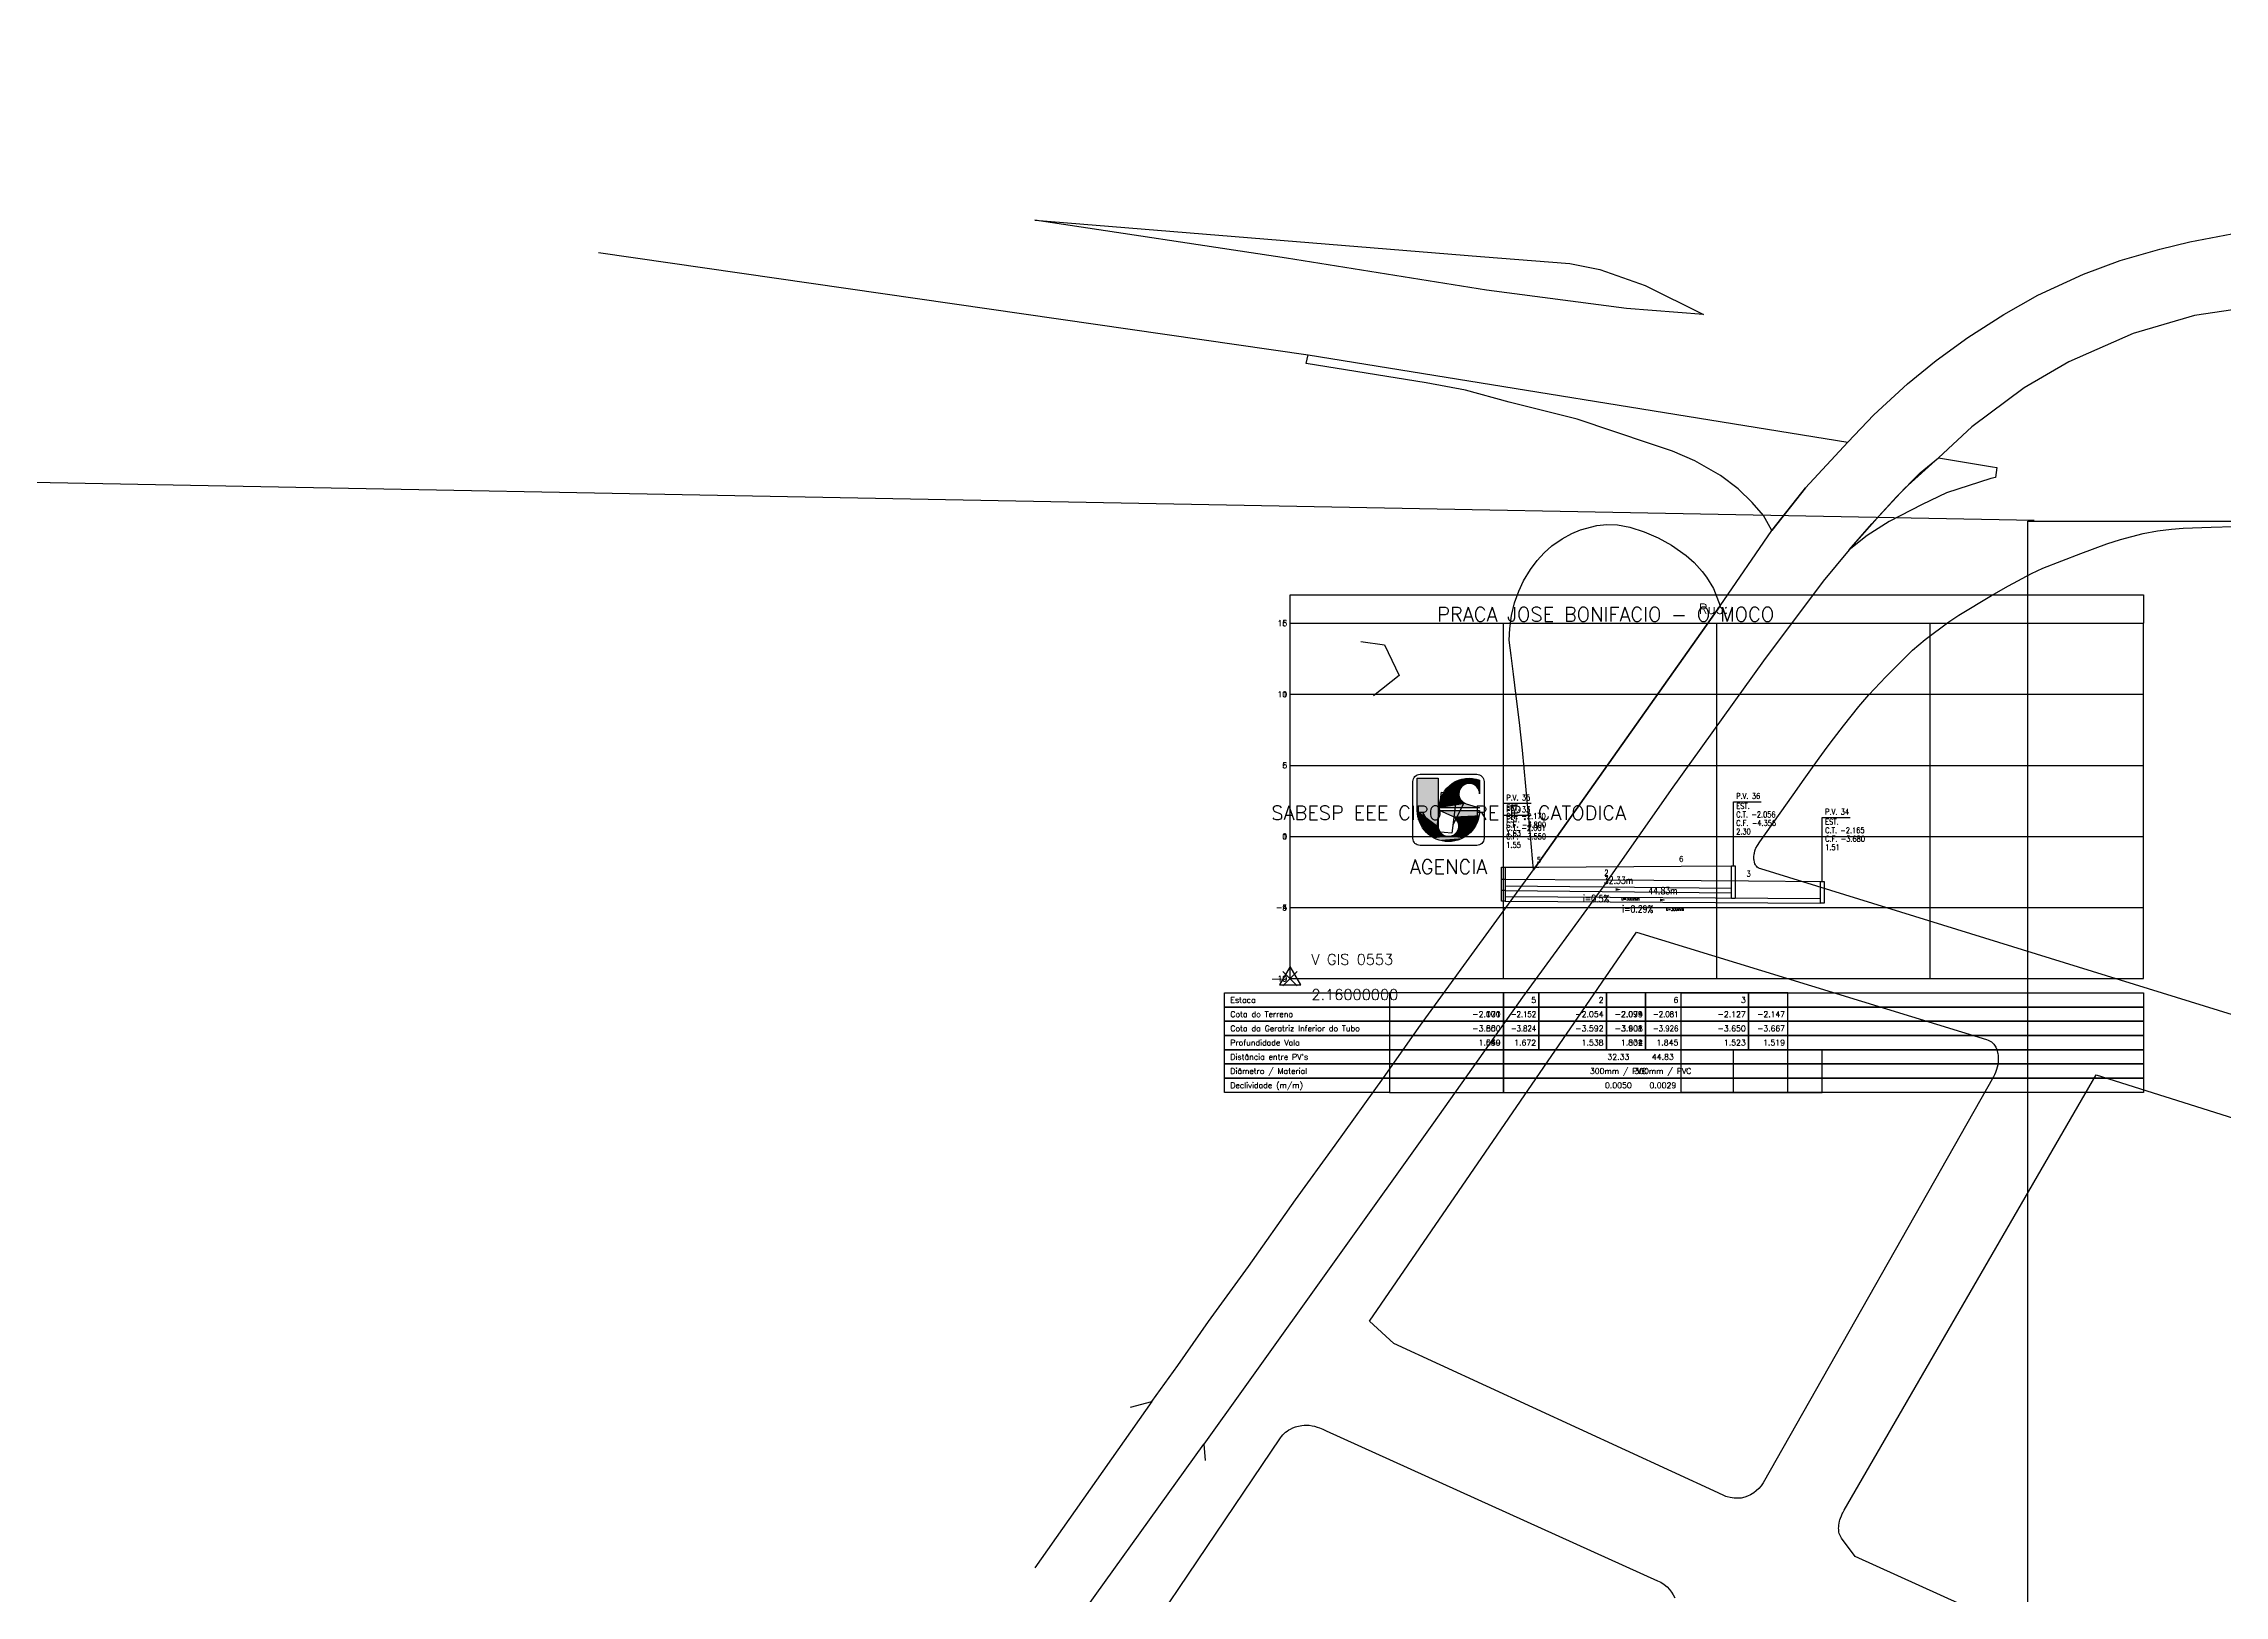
# Model space of a CAD drawing. Extents: x -6997814 to 14282083, y -16 to 289481930.
# Drawn here: x 361796.7 to 362103.3, y 7352690.1 to 7352908.4 of the extents above; entities that cross this region are included whole.
import ezdxf
from ezdxf.enums import TextEntityAlignment as Align

# ---------------------------------------------------------------- set-up
doc = ezdxf.new("R2010")
doc.units = 0
doc.header["$LTSCALE"] = 6.5
doc.header["$PDMODE"] = 3
doc.header["$PDSIZE"] = -0.3
for name, color, linetype in [('ALINHA-DEF', 7, 'CONTINUOUS'), ('ATRIBUTO', 7, 'CONTINUOUS'), ('EDIF-PROPRIA', 4, 'CONTINUOUS'), ('JARDIM', 2, 'CONTINUOUS'), ('LISTAGEM_TEXTO', 7, 'CONTINUOUS'), ('PONTE', 3, 'CONTINUOUS'), ('PRACA', 2, 'CONTINUOUS'), ('PS_IND_COMPRIMENTO', 7, 'CONTINUOUS'), ('PS_IND_DIAMETRO', 7, 'CONTINUOUS'), ('PS_IND_FLUXO', 3, 'CONTINUOUS'), ('PS_IND_INCLINACAO', 7, 'CONTINUOUS'), ('PS_PERFIL_CAIXAS', 7, 'CONTINUOUS'), ('PS_PERFIL_COTA_LIN', 7, 'CONTINUOUS'), ('PS_PERFIL_COTA_TXT', 5, 'CONTINUOUS'), ('PS_PERFIL_GRADE', 8, 'CONTINUOUS'), ('PS_PERFIL_TERRENO', 3, 'CONTINUOUS'), ('PS_PERFIL_TITULOS', 5, 'CONTINUOUS'), ('PS_PERFIL_TUBO', 7, 'CONTINUOUS'), ('PS_PONTOS_IDENTIFICACAO_LIN', 7, 'CONTINUOUS'), ('PS_PONTOS_IDENTIFICACAO_TXT', 7, 'CONTINUOUS'), ('QUADRA-DEF', 7, 'CONTINUOUS'), ('SIMBOLOS', 2, 'CONTINUOUS'), ('T_Ptos', 7, 'CONTINUOUS'), ('TXT-EDIF', 2, 'CONTINUOUS'), ('TXT-PRACA', 2, 'CONTINUOUS'), ('VERTICE', 3, 'CONTINUOUS')]:
    doc.layers.add(name, color=color, linetype=linetype)
doc.styles.add('SABESP', font='ROMANS.shx', dxfattribs={"height": 2})
doc.styles.get("Standard").update_dxf_attribs({"font": 'simplex.shx'})
picture_1 = doc.add_image_def('image1.ecw', size_in_pixel=(49668, 39849))

# ---------------------------------------------------------------- blocks, each defined once
blk = doc.blocks.new('*U510')
at = {"layer": 'SIMBOLOS', "color": 150, "linetype": 'Continuous'}
for points in [[(-4.38, -0.07), (-1.46, 4.45), (-4.38, 4.45)], [(-1.46, 4.45), (-4.38, -0.07), (-1.46, -2.26)], [(0.01, 3.28), (-0.43, 2.78), (1.68, 3.03)], [(0.53, 3.7), (0.01, 3.28), (2.57, 3.68)], [(2.57, 3.68), (0.01, 3.28), (2.22, 3.54)], [(2.22, 3.54), (0.01, 3.28), (1.91, 3.32)], [(1.91, 3.32), (0.01, 3.28), (1.68, 3.03)], [(1.11, 4.04), (0.53, 3.7), (2.94, 3.72)], [(2.94, 3.72), (0.53, 3.7), (2.57, 3.68)], [(1.74, 4.28), (1.11, 4.04), (4.38, 4.19)], [(4.38, 4.19), (1.11, 4.04), (2.94, 3.72)], [(2.4, 4.42), (1.74, 4.28), (3.73, 4.37)], [(3.73, 4.37), (1.74, 4.28), (4.38, 4.19)], [(3.07, 4.45), (2.4, 4.42), (3.73, 4.37)], [(4.38, 4.19), (2.94, 3.72), (3.32, 3.67)], [(4.38, 4.19), (3.32, 3.67), (3.66, 3.52)], [(4.38, 4.19), (3.66, 3.52), (3.96, 3.29)], [(4.38, 4.19), (3.96, 3.29), (4.19, 2.99)], [(4.38, 4.19), (4.19, 2.99), (4.33, 2.64)], [(4.38, 4.19), (4.33, 2.64), (4.38, 2.26)], [(-1.21, 0.94), (-1.27, 0.27), (2.48, 0.87)], [(2.48, 0.87), (-1.27, 0.27), (4.38, 0.27)], [(-1.05, 1.59), (-1.21, 0.94), (1.63, 1.58)], [(1.63, 1.58), (-1.21, 0.94), (1.85, 1.27)], [(1.85, 1.27), (-1.21, 0.94), (2.14, 1.03)], [(2.14, 1.03), (-1.21, 0.94), (2.48, 0.87)], [(-0.79, 2.21), (-1.05, 1.59), (1.5, 1.93)], [(1.5, 1.93), (-1.05, 1.59), (1.63, 1.58)], [(-0.43, 2.78), (-0.79, 2.21), (1.52, 2.68)], [(1.52, 2.68), (-0.79, 2.21), (1.46, 2.31)], [(1.46, 2.31), (-0.79, 2.21), (1.5, 1.93)], [(1.68, 3.03), (-0.43, 2.78), (1.52, 2.68)], [(-4.38, -0.07), (-4.33, -0.76), (-1.46, -2.26)], [(-4.33, -0.76), (-4.17, -1.43), (-1.46, -2.26)], [(-4.17, -1.43), (-3.9, -2.06), (-1.46, -2.26)], [(-3.9, -2.06), (-3.54, -2.65), (-1.46, -2.26)], [(-1.46, -2.26), (-3.54, -2.65), (-1.41, -2.65)], [(-3.54, -2.65), (-3.1, -3.17), (-1.41, -2.65)], [(-1.41, -2.65), (-3.1, -3.17), (-1.26, -3.01)], [(-1.26, -3.01), (-3.1, -3.17), (-1.01, -3.31)], [(4.33, -0.76), (4.38, -0.07), (-1.27, -0.07)], [(-1.27, -0.07), (0.61, -0.94), (4.33, -0.76)], [(4.33, -0.76), (0.61, -0.94), (4.17, -1.43)], [(0.61, -0.94), (0.94, -1.15), (4.17, -1.43)], [(0.94, -1.15), (1.2, -1.43), (4.17, -1.43)], [(1.3, -2.92), (1.08, -3.24), (3.1, -3.17)], [(1.2, -1.43), (1.38, -1.78), (3.9, -2.06)], [(4.17, -1.43), (1.2, -1.43), (3.9, -2.06)], [(1.43, -2.55), (1.3, -2.92), (3.54, -2.65)], [(3.54, -2.65), (1.3, -2.92), (3.1, -3.17)], [(1.38, -1.78), (1.46, -2.16), (3.9, -2.06)], [(1.46, -2.16), (1.43, -2.55), (3.54, -2.65)], [(3.9, -2.06), (1.46, -2.16), (3.54, -2.65)], [(-3.1, -3.17), (-2.57, -3.62), (-1.01, -3.31)], [(-1.01, -3.31), (-2.57, -3.62), (-0.7, -3.54)], [(-0.7, -3.54), (-2.57, -3.62), (-0.34, -3.68)], [(-2.57, -3.62), (-1.99, -3.98), (-0.34, -3.68)], [(-0.34, -3.68), (-1.99, -3.98), (0.05, -3.72)], [(0.05, -3.72), (-1.99, -3.98), (1.99, -3.98)], [(-1.99, -3.98), (-1.35, -4.24), (1.99, -3.98)], [(1.99, -3.98), (-1.35, -4.24), (1.35, -4.24)], [(-1.35, -4.24), (-0.69, -4.4), (1.35, -4.24)], [(1.35, -4.24), (-0.69, -4.4), (0.69, -4.4)], [(-0.69, -4.4), (0, -4.45), (0.69, -4.4)], [(0.43, -3.66), (0.05, -3.72), (1.99, -3.98)], [(0.79, -3.49), (0.43, -3.66), (2.57, -3.62)], [(2.57, -3.62), (0.43, -3.66), (1.99, -3.98)], [(1.08, -3.24), (0.79, -3.49), (2.57, -3.62)], [(3.1, -3.17), (1.08, -3.24), (2.57, -3.62)]]:
    blk.add_solid(points, dxfattribs=at)
blk = doc.blocks.new('SBC056')
at = {"layer": 'SIMBOLOS', "color": 150}
for points in [[(-4, 5), (4, 5, -0.414214), (5, 4), (5, -4, -0.414214), (4, -5), (-4, -5, -0.414214), (-5, -4), (-5, 4, -0.414214)], [(-4.38, 4.45), (-1.46, 4.45), (-1.46, -2.26, 1.827962), (0.61, -0.94), (-1.27, -0.07), (4.38, -0.07, -1), (-4.38, -0.07)], [(4.38, 2.26, 1.970818), (2.48, 0.87), (4.38, 0.27), (-1.27, 0.27, -0.522877), (4.38, 4.19)]]:
    blk.add_lwpolyline(points, format="xyb", close=True, dxfattribs=at)
at = {"layer": 'SIMBOLOS', "color": 150, "linetype": 'Continuous'}
blk.add_blockref('*U510', (0, 0), dxfattribs=at)
at = {"layer": 'ATRIBUTO', "style": 'SABESP', "flags": 1}
blk.add_attdef('CODIGO', text='', height=1, dxfattribs=at).set_placement((0, 0), align=Align.MIDDLE)
at = {"layer": 'SIMBOLOS', "color": 150, "style": 'SABESP'}
blk.add_text('AGENCIA', height=2, dxfattribs=at).set_placement((0, -8), align=Align.MIDDLE_CENTER)
blk.add_attdef('NOME', text='', height=2, dxfattribs=at).set_placement((0, -12), align=Align.MIDDLE)
blk = doc.blocks.new('SBC030')
at = {"layer": 'VERTICE'}
blk.add_lwpolyline([(-1.5, -0.87), (1.5, -0.87), (0, 1.73)], close=True, dxfattribs=at)
blk.add_point((0, 0), dxfattribs=at)
at = {"layer": 'ATRIBUTO', "style": 'SABESP', "flags": 1}
for tag, p in [('COORDNORTE', (0, 0.43)), ('COORDLESTE', (0, 0.83)), ('FONTE', (0, 0.03))]:
    blk.add_attdef(tag, text='', height=0.25, dxfattribs=at).set_placement(p, align=Align.MIDDLE)
at = {"layer": 'VERTICE', "style": 'SABESP'}
for tag, p in [('VERTICE', (2.5, 0.98)), ('COTA', (2.5, -1.61))]:
    blk.add_attdef(tag, p, '', height=1.5, dxfattribs=at)
blk = doc.blocks.new('*U544')
at = {"layer": 'PS_PERFIL_GRADE', "linetype": 'Continuous', "lineweight": -2}
for p, q in [((0, 0), (0, 50)), ((0, 50), (120, 50)), ((30, 0), (30, 50)), ((60, 0), (60, 50)), ((90, 0), (90, 50)), ((120, 0), (120, 50)), ((0, 40), (120, 40)), ((0, 30), (120, 30)), ((0, 20), (120, 20)), ((0, 10), (120, 10)), ((0, 0), (120, 0))]:
    blk.add_line(p, q, dxfattribs=at)
blk.add_lwpolyline([(0, 50), (0, 54), (120, 54), (120, 50)], dxfattribs=at)
at = {"layer": 'PS_PERFIL_GRADE', "lineweight": -2}
for s, p in [('16', (-0.4, 50)), ('11', (-0.4, 40)), ('6', (-0.4, 30)), ('1', (-0.4, 20)), ('-4', (-0.4, 10)), ('-9', (-0.4, 0))]:
    blk.add_text(s, height=0.8, dxfattribs=at).set_placement(p, align=Align.MIDDLE_RIGHT)
blk = doc.blocks.new('*U552')
at = {"layer": 'PS_PERFIL_GRADE', "linetype": 'Continuous', "lineweight": -2}
for p, q in [((0, 0), (0, 50)), ((0, 50), (120, 50)), ((30, 0), (30, 50)), ((60, 0), (60, 50)), ((90, 0), (90, 50)), ((120, 0), (120, 50)), ((0, 40), (120, 40)), ((0, 30), (120, 30)), ((0, 20), (120, 20)), ((0, 10), (120, 10)), ((0, 0), (120, 0))]:
    blk.add_line(p, q, dxfattribs=at)
blk.add_lwpolyline([(0, 50), (0, 54), (120, 54), (120, 50)], dxfattribs=at)
at = {"layer": 'PS_PERFIL_GRADE', "lineweight": -2}
for s, p in [('15', (-0.4, 50)), ('10', (-0.4, 40)), ('5', (-0.4, 30)), ('0', (-0.4, 20)), ('-5', (-0.4, 10)), ('-10', (-0.4, 0))]:
    blk.add_text(s, height=0.8, dxfattribs=at).set_placement(p, align=Align.MIDDLE_RIGHT)

msp = doc.modelspace()

# ---------------------------------------------------------------- linework, layer by layer
at = {"layer": 'ALINHA-DEF'}
for points in [[(361874.7133, 7352878.9704), (361974.52342, 7352864.5804)], [(361952.54342, 7352717.3702), (361936.0934, 7352693.9802)], [(361922.80339, 7352660.3401), (361938.23341, 7352681.2901), (361959.85343, 7352711.3902)]]:
    msp.add_lwpolyline(points, dxfattribs=at)
at = {"layer": 'EDIF-PROPRIA'}
msp.add_lwpolyline([(361992.55345, 7352797.5103), (361993.27345, 7352803.1003), (361995.43345, 7352802.9203), (361994.71345, 7352797.3303), (361992.55345, 7352797.5103)], close=True, dxfattribs=at)
at = {"layer": 'JARDIM'}
for points in [[(361936.09337, 7352883.5304), (361998.77344, 7352878.4204), (362011.31346, 7352877.4404), (362015.54346, 7352876.6004), (362021.89347, 7352874.3304), (362030.11348, 7352870.2804), (362019.29347, 7352871.1304), (361999.58345, 7352873.6904), (361971.48341, 7352878.1904), (361936.09337, 7352883.5304)], [(361974.52342, 7352864.5804), (362050.40351, 7352852.3304), (362044.4335, 7352845.8704), (362039.7235, 7352839.8703), (362038.5335, 7352841.9804), (362036.9435, 7352843.8104), (362035.00349, 7352845.7504), (362032.50349, 7352847.6304), (362028.87349, 7352849.6804), (362025.76348, 7352851.0604), (362022.65348, 7352852.0704), (362012.35346, 7352855.5304), (362002.80345, 7352857.9604), (361996.64344, 7352859.6204), (361991.10344, 7352860.6704), (361974.22342, 7352863.3904), (361974.52342, 7352864.5804)], [(362063.15353, 7352850.1304), (362070.72354, 7352848.8604), (362070.72354, 7352848.8604), (362071.35887, 7352848.7606), (362071.26883, 7352848.0489), (362071.17879, 7352847.3371), (362070.51354, 7352847.2004), (362070.51354, 7352847.2004), (362064.27353, 7352845.1704), (362060.85352, 7352843.5504), (362056.19352, 7352841.1704), (362053.11352, 7352839.1804), (362050.59351, 7352837.1903), (362053.77352, 7352840.8404), (362057.23352, 7352844.6204), (362060.58352, 7352848.0204), (362063.15353, 7352850.1304)]]:
    msp.add_lwpolyline(points, close=True, dxfattribs=at)
at = {"layer": 'LISTAGEM_TEXTO', "lineweight": -2}
msp.add_line((-6997814.32844, 7493384.1002), (362076.59851, 7352841.33816), dxfattribs=at)
at = {"layer": 'PONTE'}
for points in [[(361949.55342, 7352716.6002), (361952.54342, 7352717.3702), (361956.18342, 7352722.4502), (361960.52343, 7352728.6502), (361966.12343, 7352736.3902), (361972.72344, 7352745.7402), (361978.31344, 7352753.4602), (361985.09345, 7352762.9302), (361990.33345, 7352770.3203), (361997.52346, 7352780.2403), (362006.21347, 7352792.1603), (362032.45349, 7352829.3003), (362039.7235, 7352839.8703), (362043.9335, 7352845.2304), (362044.4335, 7352845.8704), (362046.24351, 7352847.8304), (362050.40351, 7352852.3304), (362054.06351, 7352856.1804), (362058.80352, 7352860.5304), (362062.80352, 7352863.8004), (362067.27353, 7352867.0404), (362072.33353, 7352870.2804), (362077.12354, 7352873.0104), (362083.55355, 7352875.9304), (362088.70355, 7352877.8504), (362094.25356, 7352879.4804), (362098.50356, 7352880.5004), (362104.37357, 7352881.6204)], [(362108.31358, 7352871.5004), (362099.16357, 7352870.1404), (362090.52356, 7352867.6104), (362081.49355, 7352863.6104), (362075.19354, 7352859.9404), (362067.84353, 7352854.4704), (362063.15353, 7352850.1304), (362058.43352, 7352845.8404), (362054.89352, 7352842.0604), (362050.59351, 7352837.1903), (362046.91351, 7352832.7503), (362038.5435, 7352821.5403), (362025.54349, 7352803.4503), (362015.93348, 7352789.7503), (362004.63347, 7352774.2703), (361992.14346, 7352756.5702), (361965.38343, 7352719.1302), (361959.85343, 7352711.3902), (361960.03343, 7352709.1002)], [(361981.90343, 7352824.2903), (361985.27344, 7352823.7903), (361987.33344, 7352819.5203), (361983.71344, 7352816.6503)]]:
    msp.add_lwpolyline(points, dxfattribs=at)
at = {"layer": 'PRACA'}
msp.add_lwpolyline([(362006.21347, 7352792.1603), (362005.76347, 7352796.9403), (362005.35347, 7352801.4103), (362004.64346, 7352808.9903), (362004.21346, 7352812.9103), (362003.75346, 7352816.6103), (362003.37346, 7352819.6703), (362003.04346, 7352822.3203), (362002.78346, 7352824.4603), (362002.86346, 7352826.1303), (362003.11346, 7352827.9303), (362003.55346, 7352829.7203), (362004.14346, 7352831.3803), (362004.81346, 7352832.8103), (362005.76346, 7352834.4003), (362006.71346, 7352835.6703), (362007.72346, 7352836.7703), (362008.80346, 7352837.7403), (362010.22346, 7352838.7403), (362011.59347, 7352839.4903), (362012.81347, 7352840.0003), (362015.11347, 7352840.5803), (362016.53347, 7352840.7203), (362018.03347, 7352840.6803), (362019.76348, 7352840.3503), (362021.78348, 7352839.7003), (362023.74348, 7352838.8703), (362025.60348, 7352837.8503), (362027.66349, 7352836.3803), (362028.77349, 7352835.3903), (362029.92349, 7352834.1403), (362030.53349, 7352833.3303), (362031.50349, 7352831.7503), (362032.45349, 7352829.3003), (362006.21347, 7352792.1603)], close=True, dxfattribs=at)
at = {"layer": 'PS_IND_FLUXO', "lineweight": -2}
for points in [[(362017.73846, 7352789.40237, 0.4, 0, 0), (362018.53842, 7352789.39423, 0, 0, 0)], [(362023.99093, 7352787.93265, 0.4, 0, 0), (362024.79092, 7352787.92795, 0, 0, 0)]]:
    msp.add_lwpolyline(points, format="xyseb", dxfattribs=at)
at = {"layer": 'PS_PERFIL_CAIXAS', "linetype": 'Continuous', "lineweight": -2}
for points in [[(362001.72343, 7352792.5211), (362002.22343, 7352792.5211), (362002.22343, 7352789.2603), (362001.72343, 7352789.2603)], [(362001.72343, 7352790.8585), (362002.22343, 7352790.8585), (362002.22343, 7352787.7603), (362001.72343, 7352787.7603)], [(362034.05346, 7352792.7493), (362034.55346, 7352792.7493), (362034.55346, 7352788.1483), (362034.05346, 7352788.1483)], [(362046.55842, 7352790.5299), (362047.05842, 7352790.5299), (362047.05842, 7352787.5003), (362046.55842, 7352787.5003)]]:
    msp.add_lwpolyline(points, close=True, dxfattribs=at)
at = {"layer": 'PS_PERFIL_COTA_LIN', "linetype": 'Continuous', "lineweight": -2}
for points in [[(361985.97343, 7352774.8603), (361985.97343, 7352772.8603), (361962.77343, 7352772.8603), (361962.77343, 7352774.8603)], [(361985.97343, 7352774.8603), (361985.97343, 7352772.8603), (361962.77343, 7352772.8603), (361962.77343, 7352774.8603)], [(361985.97343, 7352774.8603), (361985.97343, 7352772.8603), (362001.97343, 7352772.8603), (362001.97343, 7352774.8603)], [(361985.97343, 7352774.8603), (361985.97343, 7352772.8603), (362001.97343, 7352772.8603), (362001.97343, 7352774.8603)], [(362001.97343, 7352774.8603), (362001.97343, 7352772.8603), (362016.45343, 7352772.8603), (362016.45343, 7352774.8603)], [(362001.97343, 7352774.8603), (362001.97343, 7352772.8603), (362006.97343, 7352772.8603), (362006.97343, 7352774.8603)], [(362006.97343, 7352774.8603), (362006.97343, 7352772.8603), (362021.97343, 7352772.8603), (362021.97343, 7352774.8603)], [(362016.45343, 7352774.8603), (362016.45343, 7352772.8603), (362021.97343, 7352772.8603), (362021.97343, 7352774.8603)], [(362021.97343, 7352774.8603), (362021.97343, 7352772.8603), (362036.45343, 7352772.8603), (362036.45343, 7352774.8603)], [(362021.97343, 7352774.8603), (362021.97343, 7352772.8603), (362026.97343, 7352772.8603), (362026.97343, 7352774.8603)], [(362091.97343, 7352774.8603), (362091.97343, 7352772.8603), (362026.97343, 7352772.8603), (362026.97343, 7352774.8603)], [(362036.45343, 7352774.8603), (362036.45343, 7352772.8603), (362041.97343, 7352772.8603), (362041.97343, 7352774.8603)], [(362091.97343, 7352774.8603), (362091.97343, 7352772.8603), (362041.97343, 7352772.8603), (362041.97343, 7352774.8603)], [(361985.97343, 7352772.8603), (361985.97343, 7352770.8603), (361962.77343, 7352770.8603), (361962.77343, 7352772.8603)], [(361985.97343, 7352772.8603), (361985.97343, 7352770.8603), (361962.77343, 7352770.8603), (361962.77343, 7352772.8603)], [(361985.97343, 7352772.8603), (361985.97343, 7352770.8603), (362001.97343, 7352770.8603), (362001.97343, 7352772.8603)], [(361985.97343, 7352772.8603), (361985.97343, 7352770.8603), (362001.97343, 7352770.8603), (362001.97343, 7352772.8603)], [(362001.97343, 7352772.8603), (362001.97343, 7352770.8603), (362016.45343, 7352770.8603), (362016.45343, 7352772.8603)], [(362001.97343, 7352772.8603), (362001.97343, 7352770.8603), (362006.97343, 7352770.8603), (362006.97343, 7352772.8603)], [(362006.97343, 7352772.8603), (362006.97343, 7352770.8603), (362021.97343, 7352770.8603), (362021.97343, 7352772.8603)], [(362016.45343, 7352772.8603), (362016.45343, 7352770.8603), (362021.97343, 7352770.8603), (362021.97343, 7352772.8603)], [(362021.97343, 7352772.8603), (362021.97343, 7352770.8603), (362036.45343, 7352770.8603), (362036.45343, 7352772.8603)], [(362021.97343, 7352772.8603), (362021.97343, 7352770.8603), (362026.97343, 7352770.8603), (362026.97343, 7352772.8603)], [(362091.97343, 7352772.8603), (362091.97343, 7352770.8603), (362026.97343, 7352770.8603), (362026.97343, 7352772.8603)], [(362036.45343, 7352772.8603), (362036.45343, 7352770.8603), (362041.97343, 7352770.8603), (362041.97343, 7352772.8603)], [(362091.97343, 7352772.8603), (362091.97343, 7352770.8603), (362041.97343, 7352770.8603), (362041.97343, 7352772.8603)], [(361985.97343, 7352770.8603), (361985.97343, 7352768.8603), (361962.77343, 7352768.8603), (361962.77343, 7352770.8603)], [(361985.97343, 7352770.8603), (361985.97343, 7352768.8603), (361962.77343, 7352768.8603), (361962.77343, 7352770.8603)], [(361985.97343, 7352768.8603), (361985.97343, 7352766.8603), (361962.77343, 7352766.8603), (361962.77343, 7352768.8603)], [(361985.97343, 7352768.8603), (361985.97343, 7352766.8603), (361962.77343, 7352766.8603), (361962.77343, 7352768.8603)], [(361985.97343, 7352770.8603), (361985.97343, 7352768.8603), (362001.97343, 7352768.8603), (362001.97343, 7352770.8603)], [(361985.97343, 7352770.8603), (361985.97343, 7352768.8603), (362001.97343, 7352768.8603), (362001.97343, 7352770.8603)], [(361985.97343, 7352768.8603), (361985.97343, 7352766.8603), (362001.97343, 7352766.8603), (362001.97343, 7352768.8603)], [(361985.97343, 7352768.8603), (361985.97343, 7352766.8603), (362001.97343, 7352766.8603), (362001.97343, 7352768.8603)], [(362001.97343, 7352770.8603), (362001.97343, 7352768.8603), (362016.45343, 7352768.8603), (362016.45343, 7352770.8603)], [(362001.97343, 7352770.8603), (362001.97343, 7352768.8603), (362006.97343, 7352768.8603), (362006.97343, 7352770.8603)], [(362001.97343, 7352768.8603), (362001.97343, 7352766.8603), (362016.45343, 7352766.8603), (362016.45343, 7352768.8603)], [(362001.97343, 7352768.8603), (362001.97343, 7352766.8603), (362006.97343, 7352766.8603), (362006.97343, 7352768.8603)], [(362006.97343, 7352770.8603), (362006.97343, 7352768.8603), (362021.97343, 7352768.8603), (362021.97343, 7352770.8603)], [(362006.97343, 7352768.8603), (362006.97343, 7352766.8603), (362021.97343, 7352766.8603), (362021.97343, 7352768.8603)], [(362016.45343, 7352770.8603), (362016.45343, 7352768.8603), (362021.97343, 7352768.8603), (362021.97343, 7352770.8603)], [(362016.45343, 7352768.8603), (362016.45343, 7352766.8603), (362021.97343, 7352766.8603), (362021.97343, 7352768.8603)], [(362021.97343, 7352770.8603), (362021.97343, 7352768.8603), (362036.45343, 7352768.8603), (362036.45343, 7352770.8603)], [(362021.97343, 7352770.8603), (362021.97343, 7352768.8603), (362026.97343, 7352768.8603), (362026.97343, 7352770.8603)], [(362021.97343, 7352768.8603), (362021.97343, 7352766.8603), (362036.45343, 7352766.8603), (362036.45343, 7352768.8603)], [(362021.97343, 7352768.8603), (362021.97343, 7352766.8603), (362026.97343, 7352766.8603), (362026.97343, 7352768.8603)], [(362091.97343, 7352770.8603), (362091.97343, 7352768.8603), (362026.97343, 7352768.8603), (362026.97343, 7352770.8603)], [(362091.97343, 7352768.8603), (362091.97343, 7352766.8603), (362026.97343, 7352766.8603), (362026.97343, 7352768.8603)], [(362036.45343, 7352770.8603), (362036.45343, 7352768.8603), (362041.97343, 7352768.8603), (362041.97343, 7352770.8603)], [(362036.45343, 7352768.8603), (362036.45343, 7352766.8603), (362041.97343, 7352766.8603), (362041.97343, 7352768.8603)], [(362091.97343, 7352770.8603), (362091.97343, 7352768.8603), (362041.97343, 7352768.8603), (362041.97343, 7352770.8603)], [(362091.97343, 7352768.8603), (362091.97343, 7352766.8603), (362041.97343, 7352766.8603), (362041.97343, 7352768.8603)], [(361985.97343, 7352766.8603), (361985.97343, 7352764.8603), (361962.77343, 7352764.8603), (361962.77343, 7352766.8603)], [(361985.97343, 7352766.8603), (361985.97343, 7352764.8603), (361962.77343, 7352764.8603), (361962.77343, 7352766.8603)], [(361985.97343, 7352766.8603), (361985.97343, 7352764.8603), (362001.97343, 7352764.8603), (362001.97343, 7352766.8603)], [(361985.97343, 7352766.8603), (361985.97343, 7352764.8603), (362001.97343, 7352764.8603), (362001.97343, 7352766.8603)], [(362001.97343, 7352766.8603), (362001.97343, 7352764.8603), (362046.80842, 7352764.8603), (362046.80842, 7352766.8603)], [(362001.97343, 7352766.8603), (362001.97343, 7352764.8603), (362034.30346, 7352764.8603), (362034.30346, 7352766.8603)], [(362091.97343, 7352766.8603), (362091.97343, 7352764.8603), (362026.97343, 7352764.8603), (362026.97343, 7352766.8603)], [(362091.97343, 7352766.8603), (362091.97343, 7352764.8603), (362041.97343, 7352764.8603), (362041.97343, 7352766.8603)], [(361985.97343, 7352764.8603), (361985.97343, 7352762.8603), (361962.77343, 7352762.8603), (361962.77343, 7352764.8603)], [(361985.97343, 7352764.8603), (361985.97343, 7352762.8603), (361962.77343, 7352762.8603), (361962.77343, 7352764.8603)], [(361985.97343, 7352762.8603), (361985.97343, 7352760.8603), (361962.77343, 7352760.8603), (361962.77343, 7352762.8603)], [(361985.97343, 7352762.8603), (361985.97343, 7352760.8603), (361962.77343, 7352760.8603), (361962.77343, 7352762.8603)], [(361985.97343, 7352764.8603), (361985.97343, 7352762.8603), (362001.97343, 7352762.8603), (362001.97343, 7352764.8603)], [(361985.97343, 7352764.8603), (361985.97343, 7352762.8603), (362001.97343, 7352762.8603), (362001.97343, 7352764.8603)], [(361985.97343, 7352762.8603), (361985.97343, 7352760.8603), (362001.97343, 7352760.8603), (362001.97343, 7352762.8603)], [(361985.97343, 7352762.8603), (361985.97343, 7352760.8603), (362001.97343, 7352760.8603), (362001.97343, 7352762.8603)], [(362001.97343, 7352764.8603), (362001.97343, 7352762.8603), (362046.80842, 7352762.8603), (362046.80842, 7352764.8603)], [(362001.97343, 7352764.8603), (362001.97343, 7352762.8603), (362034.30346, 7352762.8603), (362034.30346, 7352764.8603)], [(362001.97343, 7352762.8603), (362001.97343, 7352760.8603), (362046.80842, 7352760.8603), (362046.80842, 7352762.8603)], [(362001.97343, 7352762.8603), (362001.97343, 7352760.8603), (362034.30346, 7352760.8603), (362034.30346, 7352762.8603)], [(362091.97343, 7352764.8603), (362091.97343, 7352762.8603), (362026.97343, 7352762.8603), (362026.97343, 7352764.8603)], [(362091.97343, 7352762.8603), (362091.97343, 7352760.8603), (362026.97343, 7352760.8603), (362026.97343, 7352762.8603)], [(362091.97343, 7352764.8603), (362091.97343, 7352762.8603), (362041.97343, 7352762.8603), (362041.97343, 7352764.8603)], [(362091.97343, 7352762.8603), (362091.97343, 7352760.8603), (362041.97343, 7352760.8603), (362041.97343, 7352762.8603)]]:
    msp.add_lwpolyline(points, close=True, dxfattribs=at)
for points in [[(362001.97343, 7352766.8603), (362016.45343, 7352766.8603)], [(362001.97343, 7352766.8603), (362006.97343, 7352766.8603)], [(362006.97343, 7352766.8603), (362021.97343, 7352766.8603)], [(362016.45343, 7352766.8603), (362021.97343, 7352766.8603)], [(362021.97343, 7352766.8603), (362036.45343, 7352766.8603)], [(362021.97343, 7352766.8603), (362026.97343, 7352766.8603)], [(362036.45343, 7352766.8603), (362041.97343, 7352766.8603)], [(362001.97343, 7352764.8603), (362016.45343, 7352764.8603)], [(362001.97343, 7352764.8603), (362016.45343, 7352764.8603)], [(362001.97343, 7352764.8603), (362006.97343, 7352764.8603)], [(362001.97343, 7352764.8603), (362006.97343, 7352764.8603)], [(362001.97343, 7352762.8603), (362016.45343, 7352762.8603)], [(362001.97343, 7352762.8603), (362016.45343, 7352762.8603)], [(362001.97343, 7352762.8603), (362006.97343, 7352762.8603)], [(362001.97343, 7352762.8603), (362006.97343, 7352762.8603)], [(362006.97343, 7352764.8603), (362021.97343, 7352764.8603)], [(362006.97343, 7352764.8603), (362021.97343, 7352764.8603)], [(362006.97343, 7352762.8603), (362021.97343, 7352762.8603)], [(362006.97343, 7352762.8603), (362021.97343, 7352762.8603)], [(362016.45343, 7352764.8603), (362021.97343, 7352764.8603)], [(362016.45343, 7352764.8603), (362021.97343, 7352764.8603)], [(362016.45343, 7352762.8603), (362021.97343, 7352762.8603)], [(362016.45343, 7352762.8603), (362021.97343, 7352762.8603)], [(362021.97343, 7352764.8603), (362036.45343, 7352764.8603)], [(362021.97343, 7352764.8603), (362036.45343, 7352764.8603)], [(362021.97343, 7352764.8603), (362026.97343, 7352764.8603)], [(362021.97343, 7352764.8603), (362026.97343, 7352764.8603)], [(362021.97343, 7352762.8603), (362036.45343, 7352762.8603)], [(362021.97343, 7352762.8603), (362036.45343, 7352762.8603)], [(362021.97343, 7352762.8603), (362026.97343, 7352762.8603)], [(362021.97343, 7352762.8603), (362026.97343, 7352762.8603)], [(362036.45343, 7352764.8603), (362041.97343, 7352764.8603)], [(362036.45343, 7352764.8603), (362041.97343, 7352764.8603)], [(362036.45343, 7352762.8603), (362041.97343, 7352762.8603)], [(362036.45343, 7352762.8603), (362041.97343, 7352762.8603)], [(362001.97343, 7352760.8603), (362016.45343, 7352760.8603)], [(362001.97343, 7352760.8603), (362006.97343, 7352760.8603)], [(362006.97343, 7352760.8603), (362021.97343, 7352760.8603)], [(362016.45343, 7352760.8603), (362021.97343, 7352760.8603)], [(362021.97343, 7352760.8603), (362036.45343, 7352760.8603)], [(362021.97343, 7352760.8603), (362026.97343, 7352760.8603)], [(362036.45343, 7352760.8603), (362041.97343, 7352760.8603)]]:
    msp.add_lwpolyline(points, dxfattribs=at)
at = {"layer": 'PS_PERFIL_TERRENO', "linetype": 'Continuous', "lineweight": -2}
for points in [[(362001.97343, 7352792.5211), (362006.97343, 7352792.55639), (362006.97343, 7352792.55639), (362026.97343, 7352792.69756), (362026.97343, 7352792.69756), (362034.30346, 7352792.7493), (362034.30346, 7352792.7493), (362034.30346, 7352792.7493)], [(362001.97343, 7352790.8585), (362016.45343, 7352790.75237), (362016.45343, 7352790.75237), (362036.45343, 7352790.60579), (362036.45343, 7352790.60579), (362046.80842, 7352790.5299), (362046.80842, 7352790.5299), (362046.80842, 7352790.5299)]]:
    msp.add_lwpolyline(points, dxfattribs=at)
at = {"layer": 'PS_PERFIL_TUBO', "linetype": 'Continuous', "lineweight": -2}
for points in [[(362002.22343, 7352789.2603), (362034.05346, 7352788.9363), (362034.05346, 7352789.5363), (362002.22343, 7352789.8603)], [(362002.22343, 7352787.7603), (362046.55842, 7352787.5003), (362046.55842, 7352788.1003), (362002.22343, 7352788.3603)]]:
    msp.add_lwpolyline(points, close=True, dxfattribs=at)
at = {"layer": 'PS_PONTOS_IDENTIFICACAO_LIN', "linetype": 'Continuous', "lineweight": -2}
for points in [[(362001.97343, 7352792.5211), (362001.97343, 7352801.5211), (362005.89343, 7352801.5211)], [(362001.97343, 7352790.8585), (362001.97343, 7352799.8585), (362005.89343, 7352799.8585)], [(362034.30346, 7352792.7493), (362034.30346, 7352801.7493), (362038.22346, 7352801.7493)], [(362046.80842, 7352790.5299), (362046.80842, 7352799.5299), (362050.72842, 7352799.5299)]]:
    msp.add_lwpolyline(points, dxfattribs=at)
at = {"layer": 'QUADRA-DEF'}
for points in [[(362110.3836, 7352769.9303), (362038.18351, 7352792.3303), (362038.18351, 7352792.3303), (362037.99351, 7352792.3703), (362037.89351, 7352792.4103), (362037.78351, 7352792.4703), (362037.66351, 7352792.5603), (362037.56351, 7352792.6603), (362037.48351, 7352792.7703), (362037.40351, 7352792.8903), (362037.34351, 7352793.0303), (362037.27351, 7352793.2303), (362037.22351, 7352793.5103), (362037.20351, 7352793.6903), (362037.19351, 7352793.8603), (362037.20351, 7352794.0003), (362037.23351, 7352794.3603), (362037.26351, 7352794.5303), (362037.33351, 7352794.8303), (362037.42351, 7352795.1003), (362037.46351, 7352795.2103), (362037.68351, 7352795.6003), (362038.03351, 7352796.1003), (362042.71351, 7352802.7203), (362044.26351, 7352804.9103), (362046.37351, 7352807.8703), (362047.12351, 7352808.9003), (362047.91352, 7352809.9903), (362049.77352, 7352812.4303), (362051.95352, 7352815.1303), (362053.36352, 7352816.7603), (362055.72352, 7352819.3003), (362057.22352, 7352820.8203), (362059.47353, 7352823.0403), (362061.29353, 7352824.5503), (362064.59353, 7352827.0403), (362066.01353, 7352827.9703), (362070.61354, 7352830.7603), (362072.97354, 7352832.1003), (362076.20354, 7352833.8603), (362077.84355, 7352834.6003), (362083.15355, 7352836.6404), (362086.82356, 7352838.0304), (362088.73356, 7352838.6404), (362091.94356, 7352839.4804), (362093.94356, 7352839.8404), (362095.93357, 7352840.0804), (362097.57357, 7352840.2004), (362101.47357, 7352840.3804), (362104.63358, 7352840.4504)], [(362096.9436, 7352674.9802), (362051.45354, 7352695.6102), (362051.45354, 7352695.6102), (362049.51354, 7352698.1902), (362049.30354, 7352698.5402), (362049.20354, 7352698.8102), (362049.15354, 7352699.0302), (362049.12354, 7352699.2102), (362049.11354, 7352699.3902), (362049.10354, 7352699.5702), (362049.11354, 7352699.7502), (362049.12354, 7352699.9802), (362049.17354, 7352700.2602), (362049.23354, 7352700.5402), (362049.28354, 7352700.7602), (362049.36354, 7352701.0002), (362049.49354, 7352701.3302), (362049.60354, 7352701.5802), (362049.69354, 7352701.7402), (362049.88354, 7352702.0902), (362085.30357, 7352763.3203), (362132.72363, 7352748.3703)], [(361940.79341, 7352668.0001), (361970.62344, 7352712.3002), (361970.76344, 7352712.4802), (361970.94344, 7352712.6802), (361971.11344, 7352712.8602), (361971.34344, 7352713.0602), (361971.56344, 7352713.2302), (361971.80344, 7352713.3902), (361972.01344, 7352713.5102), (361972.36344, 7352713.6802), (361972.73344, 7352713.8202), (361972.94344, 7352713.8902), (361973.39344, 7352713.9902), (361973.62344, 7352714.0202), (361973.93344, 7352714.0502), (361974.36345, 7352714.0502), (361974.64345, 7352714.0402), (361975.09345, 7352713.9802), (361975.40345, 7352713.9102), (361975.79345, 7352713.8002), (361976.13345, 7352713.6802), (361976.58345, 7352713.4802), (361977.06345, 7352713.2602), (362023.63351, 7352692.1702), (362024.10351, 7352691.9602), (362024.56351, 7352691.6702), (362024.99351, 7352691.3002), (362025.30351, 7352690.9702), (362025.60351, 7352690.5702), (362025.84351, 7352690.1902), (362026.05351, 7352689.7602)]]:
    msp.add_lwpolyline(points, dxfattribs=at)
msp.add_lwpolyline([(362032.15352, 7352704.5602), (361986.57346, 7352725.5402), (361983.13345, 7352728.6902), (362020.70349, 7352783.4203), (362069.91355, 7352768.2803), (362070.14355, 7352768.2103), (362070.40355, 7352768.0903), (362070.58355, 7352767.9703), (362070.80355, 7352767.7803), (362070.92355, 7352767.6403), (362071.10355, 7352767.3803), (362071.20355, 7352767.2103), (362071.34355, 7352766.8903), (362071.46355, 7352766.4803), (362071.49355, 7352766.3303), (362071.53355, 7352766.0303), (362071.55355, 7352765.7603), (362071.55355, 7352765.4703), (362071.53355, 7352765.1403), (362071.48355, 7352764.7403), (362071.40355, 7352764.3903), (362071.32355, 7352764.0903), (362071.23355, 7352763.8103), (362071.17355, 7352763.6503), (362071.02355, 7352763.3403), (362070.86355, 7352763.0703), (362038.49352, 7352705.9702), (362038.20352, 7352705.5402), (362037.87352, 7352705.1602), (362037.51352, 7352704.8102), (362037.17352, 7352704.5402), (362036.71352, 7352704.2602), (362036.30352, 7352704.0702), (362035.91352, 7352703.9302), (362035.39352, 7352703.8102), (362034.99352, 7352703.7702), (362034.40352, 7352703.7802), (362033.84352, 7352703.8702), (362033.42352, 7352703.9902), (362033.25352, 7352704.0502), (362032.76352, 7352704.2702), (362032.44352, 7352704.4202), (362032.15352, 7352704.5602)], close=True, dxfattribs=at)

# ---------------------------------------------------------------- block references
at = {"layer": 'PS_PERFIL_GRADE', "lineweight": -2}
for name in ['*U552', '*U544']:
    msp.add_blockref(name, (361971.97343, 7352776.8603), dxfattribs=at)
at = {"layer": 'SIMBOLOS'}
msp.add_blockref('SBC056', (361994.24345, 7352800.6003), dxfattribs=at)
at = {"layer": 'VERTICE'}
ref = msp.add_blockref('SBC030', (361971.97343, 7352776.8603), dxfattribs=at)
ref.add_attrib('VERTICE', 'V GIS 0553', dxfattribs={"height": 1.5, "style": 'SABESP'}).set_placement((361974.97343, 7352778.3603), align=Align.BOTTOM_LEFT)
ref.add_attrib('COTA', '2.16000000', dxfattribs={"height": 1.5, "style": 'SABESP'}).set_placement((361974.97343, 7352775.3603), align=Align.TOP_LEFT)

# ---------------------------------------------------------------- texts
at = {"layer": 'PS_IND_COMPRIMENTO', "lineweight": -2, "width": 0.8}
for s, rotation, p in [('32.33m', 359.4168025, (362018.15167, 7352790.69823)), ('44.83m', 359.663996, (362024.39855, 7352789.23028))]:
    msp.add_text(s, height=1, rotation=rotation, dxfattribs=at).set_placement(p, align=Align.MIDDLE_CENTER)
at = {"layer": 'PS_IND_DIAMETRO', "lineweight": -2, "width": 0.8}
for rotation, p in [(359.4168025, (362019.84512, 7352788.08086)), (359.663996, (362026.10327, 7352786.62024))]:
    msp.add_text('D=300mm', height=0.4, rotation=rotation, dxfattribs=at).set_placement(p, align=Align.MIDDLE_CENTER)
at = {"layer": 'PS_IND_INCLINACAO', "lineweight": -2, "width": 0.8}
for s, rotation, p in [('i=0.5%', 359.4168025, (362015.00537, 7352788.13012)), ('i=0.29%', 359.663996, (362020.86336, 7352786.65096))]:
    msp.add_text(s, height=1, rotation=rotation, dxfattribs=at).set_placement(p, align=Align.MIDDLE_CENTER)
at = {"layer": 'PS_PERFIL_COTA_TXT', "lineweight": -2}
for s, p in [('Cota do Terreno', (361963.57343, 7352771.8603)), ('Cota do Terreno', (361963.57343, 7352771.8603)), ('Estaca', (361963.57343, 7352773.8603)), ('Estaca', (361963.57343, 7352773.8603)), ('Cota da Geratriz Inferior do Tubo', (361963.57343, 7352769.8603)), ('Cota da Geratriz Inferior do Tubo', (361963.57343, 7352769.8603)), ('Profundidade Vala', (361963.57343, 7352767.8603)), ('Profundidade Vala', (361963.57343, 7352767.8603)), ("Distância entre PV's", (361963.57343, 7352765.8603)), ("Distância entre PV's", (361963.57343, 7352765.8603)), ('Diâmetro / Material', (361963.57343, 7352763.8603)), ('Diâmetro / Material', (361963.57343, 7352763.8603)), ('Declividade (m/m)', (361963.57343, 7352761.8603)), ('Declividade (m/m)', (361963.57343, 7352761.8603))]:
    msp.add_text(s, height=0.8, dxfattribs=at).set_placement(p, align=Align.MIDDLE_LEFT)
for s, p in [('-2.001', (362001.57343, 7352771.8603)), ('-2.170', (362001.57343, 7352771.8603)), ('5', (362006.57343, 7352773.8603)), ('-2.054', (362016.05343, 7352771.8603)), ('2', (362016.05343, 7352773.8603)), ('-2.099', (362021.57343, 7352771.8603)), ('6', (362026.57343, 7352773.8603)), ('-2.127', (362036.05343, 7352771.8603)), ('3', (362036.05343, 7352773.8603)), ('-3.550', (362001.57343, 7352769.8603)), ('-3.800', (362001.57343, 7352769.8603)), ('1.549', (362001.57343, 7352767.8603)), ('1.630', (362001.57343, 7352767.8603)), ('1.672', (362006.57343, 7352767.8603)), ('-3.592', (362016.05343, 7352769.8603)), ('1.538', (362016.05343, 7352767.8603)), ('-3.901', (362021.57343, 7352769.8603)), ('1.534', (362021.57343, 7352767.8603)), ('1.802', (362021.57343, 7352767.8603)), ('1.845', (362026.57343, 7352767.8603)), ('-3.650', (362036.05343, 7352769.8603)), ('1.523', (362036.05343, 7352767.8603)), ('1.519', (362041.57343, 7352767.8603))]:
    msp.add_text(s, height=0.8, dxfattribs=at).set_placement(p, align=Align.MIDDLE_RIGHT)
for s, width, p in [('-2.152', 0.892857, (362006.57343, 7352771.8603)), ('-2.074', 0.985714, (362021.57343, 7352771.8603)), ('-2.081', 0.892857, (362026.57343, 7352771.8603)), ('-2.147', 0.985714, (362041.57343, 7352771.8603)), ('-3.824', 0.892857, (362006.57343, 7352769.8603)), ('-3.608', 0.985714, (362021.57343, 7352769.8603)), ('-3.926', 0.892857, (362026.57343, 7352769.8603)), ('-3.667', 0.985714, (362041.57343, 7352769.8603))]:
    msp.add_text(s, height=0.8, dxfattribs=dict(at, width=width)).set_placement(p, align=Align.MIDDLE_RIGHT)
for s, p in [('32.33', (362018.13844, 7352765.8603)), ('44.83', (362024.39092, 7352765.8603)), ('300mm / PVC', (362018.13844, 7352763.8603)), ('0.0050', (362018.13844, 7352761.8603)), ('300mm / PVC', (362024.39092, 7352763.8603)), ('0.0029', (362024.39092, 7352761.8603))]:
    msp.add_text(s, height=0.8, dxfattribs=at).set_placement(p, align=Align.MIDDLE_CENTER)
at = {"layer": 'PS_PERFIL_TITULOS', "lineweight": -2}
msp.add_text('Rua: ', height=1.4, dxfattribs=at).set_placement((362031.97343, 7352828.8603), align=Align.MIDDLE_CENTER)
msp.add_text('Rua: ', height=1.4, dxfattribs=at).set_placement((362031.97343, 7352828.8603), align=Align.MIDDLE_CENTER)
at = {"layer": 'PS_PONTOS_IDENTIFICACAO_TXT', "lineweight": -2, "width": 0.7}
for s, p in [('P.V. 35', (362002.37343, 7352801.9211)), ('P.V. 36', (362034.70346, 7352802.1493)), ('C.T. -2.170', (362002.37343, 7352799.3211)), ('C.F. -3.800', (362002.37343, 7352798.1211)), ('EST. ', (362002.37343, 7352800.5211)), ('P.V. 33', (362002.37343, 7352800.2585)), ('EST. ', (362002.37343, 7352798.8585)), ('C.T. -2.056', (362034.70346, 7352799.5493)), ('C.F. -4.356', (362034.70346, 7352798.3493)), ('EST. ', (362034.70346, 7352800.7493)), ('P.V. 34', (362047.20842, 7352799.9299)), ('EST. ', (362047.20842, 7352798.5299)), ('C.T. -2.001', (362002.37343, 7352797.6585)), ('C.F. -3.550', (362002.37343, 7352796.4585)), ('1.63', (362002.37343, 7352796.9211)), ('1.55', (362002.37343, 7352795.2585)), ('2.30', (362034.70346, 7352797.1493)), ('C.T. -2.165', (362047.20842, 7352797.3299)), ('C.F. -3.680', (362047.20842, 7352796.1299)), ('1.51', (362047.20842, 7352794.9299))]:
    msp.add_text(s, height=0.8, dxfattribs=at).set_placement(p)
for s, p in [('5', (362006.97343, 7352793.15639)), ('6', (362026.97343, 7352793.29756)), ('2', (362016.45343, 7352791.35237)), ('3', (362036.45343, 7352791.20579))]:
    msp.add_text(s, height=0.8, dxfattribs=at).set_placement(p, align=Align.CENTER)
at = {"layer": 'TXT-EDIF', "style": 'SABESP'}
msp.add_text('SABESP EEE CIRO / RE P. CATODICA', height=2, dxfattribs=at).set_placement((361994.27345, 7352800.1803), align=Align.MIDDLE_CENTER)
at = {"layer": 'TXT-PRACA', "style": 'SABESP'}
msp.add_text('PRACA JOSE BONIFACIO - O MOCO', height=2, dxfattribs=at).set_placement((362016.35347, 7352828.1003), align=Align.MIDDLE_CENTER)

# ---------------------------------------------------------------- pictures from other files: only their frames are drawn
at = {"layer": 'T_Ptos'}
image = msp.add_image(picture_1, insert=(362075.72988, 7352287.82708), size_in_units=(689.73754, 553.38147), dxfattribs=dict(at, fade=70))
image.dxf.flags = 15

doc.saveas('drawing.dxf')
